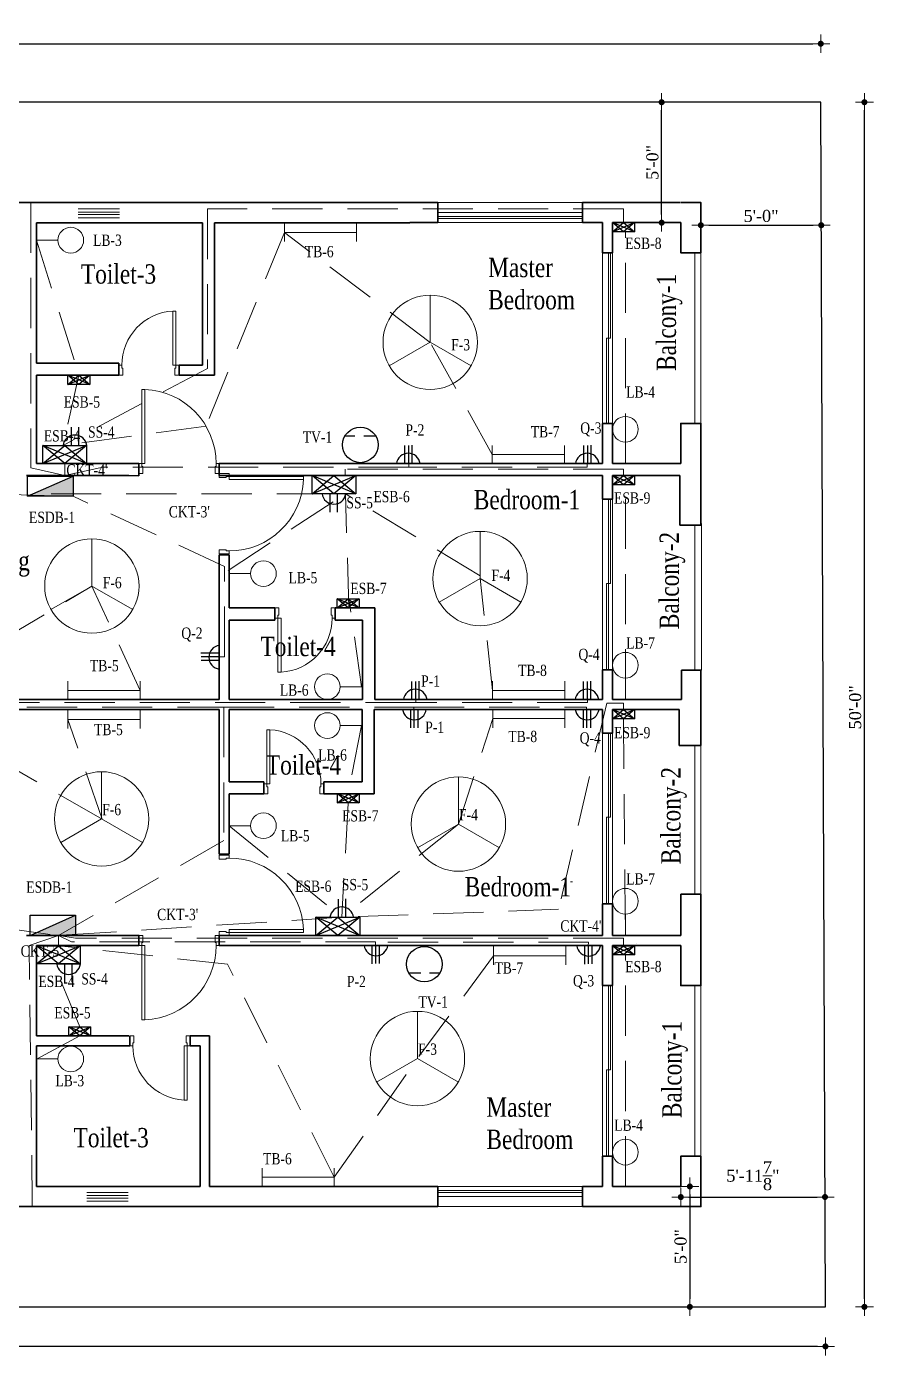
# Model space of a CAD drawing. Header units: inches. Extents: x -13742749 to 88736, y -40897 to 32194776.
# Drawn here: x 2583 to 3005, y -28515 to -27854 of the extents above; entities that cross this region are included whole.
import ezdxf

# ---------------------------------------------------------------- set-up
doc = ezdxf.new("R2010")
doc.units = ezdxf.units.IN
doc.header["$LTSCALE"] = 10
doc.header["$MEASUREMENT"] = 0
doc.linetypes.add('ACAD_ISO04W100', pattern=[30, 24, -3, 0, -3])
doc.linetypes.add('HIDDEN', pattern=[0.375, 0.25, -0.125])
doc.layers.get('0').update_dxf_attribs({"color": 123})
for name, color, linetype, lineweight in [('Column', 7, 'Continuous', 35), ('Conduit (Mine)', 230, 'HIDDEN', 13), ('Conduit Generator (mine)', 134, 'HIDDEN', 13), ('DIM', 4, 'Continuous', 0), ('DOOR', 41, 'Continuous', 9), ('Fan (mine)', 210, 'Continuous', 13), ('Light (mine)', 80, 'Continuous', 13), ('Text_My', 7, 'Continuous', 13), ('Text_SUBD', 7, 'Continuous', 13), ('VERANDAH', 32, 'Continuous', 13), ('Wall', 7, 'Continuous', 35), ('WIN', 4, 'Continuous', 13), ('WIN-1', 8, 'Continuous', 13)]:
    doc.layers.add(name, color=color, linetype=linetype, lineweight=lineweight)
doc.layers.add('Site', color=7, linetype='ACAD_ISO04W100', lineweight=30, true_color=0x004961)
doc.layers.add('Switchboard & Socket (Mine)', color=4, linetype='Continuous')
doc.layers.add('Switchboard and Socket (mine)', color=41, linetype='Continuous')
doc.layers.get('0').off()
doc.styles.get("Standard").update_dxf_attribs({"font": 'times.ttf', "width": 0.8})
doc.styles.add('STYLE3', font='times.ttf')
doc.dimstyles.new('1_8', dxfattribs={"dimtxt": 6, "dimasz": 4, "dimexe": 0.18, "dimexo": 0.0625, "dimgap": 0.125, "dimtad": 0, "dimdec": 4, "dimrnd": 0.125, "dimzin": 3, "dimdsep": 46, "dimlunit": 4, "dimtxsty": 'STYLE3', "dimblk": 'D', "dimcen": 4, "dimse1": 1, "dimse2": 1, "dimclrt": 7, "dimadec": 0, "dimazin": 0, "dimtfac": 1, "dimtdec": 4, "dimtix": 1, "dimtmove": 0, "dimatfit": 3, "dimldrblk": 'OPEN90', "dimfxl": 1, "dimtvp": 0.75, "dimtolj": 1, "dimtzin": 0, "dimarcsym": 0})

# ---------------------------------------------------------------- blocks, each defined once
blk = doc.blocks.new('D')
at = {"layer": 'DIM'}
for q in [(-1.125, 0), (0, 1.125), (1.125, 0), (0, -1.125)]:
    blk.add_line((0, 0), q, dxfattribs=at)
at = {"layer": 'DIM', "color": 6, "const_width": 0.375}
blk.add_lwpolyline([(-0.1875, 0, 1), (0.1875, 0, 1)], format="xyb", close=True, dxfattribs=at)
blk = doc.blocks.new('*D262')
at = {"layer": 'DIM', "color": 0, "linetype": 'ByBlock', "lineweight": -2}
blk.add_line((2118.43, -27862.13), (2974.43, -27862.13), dxfattribs=at)
at = {"layer": 'DIM', "color": 0, "linetype": 'ByBlock', "lineweight": -2, "xscale": 4, "yscale": 4, "zscale": 4, "rotation": 180}
blk.add_blockref('D', (2114.43, -27862.13), dxfattribs=at)
at = {"layer": 'DIM', "color": 0, "linetype": 'ByBlock', "lineweight": -2, "xscale": 4, "yscale": 4, "zscale": 4}
blk.add_blockref('D', (2978.43, -27862.13), dxfattribs=at)
at = {"layer": 'DIM', "color": 7, "linetype": 'ByBlock', "insert": (2546.43, -27857.54), "char_height": 6, "attachment_point": 5, "style": 'STYLE3'}
blk.add_mtext('\\A1;72\'-0"', dxfattribs=at)
blk = doc.blocks.new('_Open90')
at = {"layer": 'DIM', "color": 0, "lineweight": -2}
for p, q in [((0, 0), (-1, 0)), ((-0.5, 0.5), (0, 0)), ((0, 0), (-0.5, -0.5))]:
    blk.add_line(p, q, dxfattribs=at)
blk = doc.blocks.new('*D263')
at = {"layer": 'DIM', "color": 0, "linetype": 'ByBlock', "lineweight": -2}
blk.add_line((3000.17, -28487.28), (3000.17, -27895.28), dxfattribs=at)
at = {"layer": 'DIM', "color": 0, "linetype": 'ByBlock', "lineweight": -2, "xscale": 4, "yscale": 4, "zscale": 4}
for p, rotation in [((3000.17, -27891.28), 90), ((3000.17, -28491.28), 270)]:
    blk.add_blockref('D', p, dxfattribs=dict(at, rotation=rotation))
at = {"layer": 'DIM', "color": 7, "linetype": 'ByBlock', "insert": (2995.59, -28192.65), "char_height": 6, "attachment_point": 5, "rotation": 90, "style": 'STYLE3'}
blk.add_mtext('\\A1;50\'-0"', dxfattribs=at)
blk = doc.blocks.new('*D265')
at = {"layer": 'DIM', "color": 0, "linetype": 'ByBlock', "lineweight": -2}
blk.add_line((2976.75, -28510.95), (2120.75, -28510.95), dxfattribs=at)
at = {"layer": 'DIM', "color": 0, "linetype": 'ByBlock', "lineweight": -2, "xscale": 4, "yscale": 4, "zscale": 4, "rotation": 180}
blk.add_blockref('D', (2116.75, -28510.95), dxfattribs=at)
at = {"layer": 'DIM', "color": 0, "linetype": 'ByBlock', "lineweight": -2, "xscale": 4, "yscale": 4, "zscale": 4}
blk.add_blockref('D', (2980.75, -28510.95), dxfattribs=at)
at = {"layer": 'DIM', "color": 7, "linetype": 'ByBlock', "insert": (2548.75, -28506.36), "char_height": 6, "attachment_point": 5, "style": 'STYLE3'}
blk.add_mtext('\\A1;72\'-0"', dxfattribs=at)
blk = doc.blocks.new('D-30')
for points in [[(5, 30), (0, 30), (0, 28), (3.5, 28), (3.5, 28.5), (5, 28.5)], [(5, 0), (0, 0), (0, 2), (3.5, 2), (3.5, 1.5), (5, 1.5)], [(31.97, 1.5), (31.97, 3), (5, 3), (5, 1.5)]]:
    blk.add_lwpolyline(points, close=True)
blk.add_arc((4.99, 1.48), 27.02, 3.22606, 89.98261)
blk = doc.blocks.new('D-40')
for points in [[(-5, 0), (0, 0), (0, -2), (-3.5, -2), (-3.5, -1.5), (-5, -1.5)], [(-41.97, -1.5), (-41.97, -3), (-5, -3), (-5, -1.5)], [(-5, -40), (0, -40), (0, -38), (-3.5, -38), (-3.5, -38.5), (-5, -38.5)]]:
    blk.add_lwpolyline(points, close=True)
blk.add_arc((-5, -1.5), 37, 182.32344, 270)
blk = doc.blocks.new('*D288')
at = {"layer": 'DIM', "color": 0, "linetype": 'ByBlock', "lineweight": -2}
blk.add_line((2913.2, -28435.28), (2913.2, -28487.28), dxfattribs=at)
at = {"layer": 'DIM', "color": 0, "linetype": 'ByBlock', "lineweight": -2, "xscale": 4, "yscale": 4, "zscale": 4}
for p, rotation in [((2913.2, -28431.28), 90), ((2913.2, -28491.28), 270)]:
    blk.add_blockref('D', p, dxfattribs=dict(at, rotation=rotation))
at = {"layer": 'DIM', "color": 7, "linetype": 'ByBlock', "insert": (2908.62, -28461.28), "char_height": 6, "attachment_point": 5, "rotation": 90, "style": 'STYLE3'}
blk.add_mtext('\\A1;5\'-0"', dxfattribs=at)
blk = doc.blocks.new('*D289')
at = {"layer": 'DIM', "color": 0, "linetype": 'ByBlock', "lineweight": -2}
blk.add_line((2912.69, -28436.56), (2976.55, -28436.56), dxfattribs=at)
at = {"layer": 'DIM', "color": 0, "linetype": 'ByBlock', "lineweight": -2, "xscale": 4, "yscale": 4, "zscale": 4, "rotation": 180}
blk.add_blockref('D', (2908.69, -28436.56), dxfattribs=at)
at = {"layer": 'DIM', "color": 0, "linetype": 'ByBlock', "lineweight": -2, "xscale": 4, "yscale": 4, "zscale": 4}
blk.add_blockref('D', (2980.55, -28436.56), dxfattribs=at)
at = {"layer": 'DIM', "color": 7, "linetype": 'ByBlock', "insert": (2944.62, -28425.92), "char_height": 6, "attachment_point": 5, "style": 'STYLE3'}
blk.add_mtext('\\A1;5\'-11{\\H1.000000x;\\S7/8;}"', dxfattribs=at)
blk = doc.blocks.new('*D290')
at = {"layer": 'DIM', "color": 0, "linetype": 'ByBlock', "lineweight": -2}
blk.add_line((2899.15, -27947.25), (2899.15, -27895.28), dxfattribs=at)
at = {"layer": 'DIM', "color": 0, "linetype": 'ByBlock', "lineweight": -2, "xscale": 4, "yscale": 4, "zscale": 4}
for p, rotation in [((2899.15, -27891.28), 90), ((2899.15, -27951.25), 270)]:
    blk.add_blockref('D', p, dxfattribs=dict(at, rotation=rotation))
at = {"layer": 'DIM', "color": 7, "linetype": 'ByBlock', "insert": (2894.57, -27921.27), "char_height": 6, "attachment_point": 5, "rotation": 90, "style": 'STYLE3'}
blk.add_mtext('\\A1;5\'-0"', dxfattribs=at)
blk = doc.blocks.new('*D266')
at = {"layer": 'DIM', "color": 0, "linetype": 'ByBlock', "lineweight": -2}
blk.add_line((2922.69, -27952.54), (2974.69, -27952.54), dxfattribs=at)
at = {"layer": 'DIM', "color": 0, "linetype": 'ByBlock', "lineweight": -2, "xscale": 4, "yscale": 4, "zscale": 4, "rotation": 180}
blk.add_blockref('D', (2918.69, -27952.54), dxfattribs=at)
at = {"layer": 'DIM', "color": 0, "linetype": 'ByBlock', "lineweight": -2, "xscale": 4, "yscale": 4, "zscale": 4}
blk.add_blockref('D', (2978.69, -27952.54), dxfattribs=at)
at = {"layer": 'DIM', "color": 7, "linetype": 'ByBlock', "insert": (2948.69, -27947.96), "char_height": 6, "attachment_point": 5, "style": 'STYLE3'}
blk.add_mtext('\\A1;5\'-0"', dxfattribs=at)
blk = doc.blocks.new('Ceiling Fan Small')
at = {"layer": 'Fan (mine)', "linetype": 'ByBlock', "ltscale": 10}
for p in [(7040.4, -35394.14), (7020.04, -35429.39), (7060.75, -35429.39)]:
    blk.add_line(p, (7040.4, -35417.64), dxfattribs=at)
blk.add_circle((7040.4, -35417.64), 23.5, dxfattribs=at)
blk.add_circle((7040.4, -35417.64), 23.5, dxfattribs=at)
blk.add_circle((7040.4, -35417.64), 23.5, dxfattribs=at)
blk = doc.blocks.new('Tube Light')
at = {"layer": 'Light (mine)', "linetype": 'Continuous'}
for p, q in [((-36, 4.54), (-36, -4.54)), ((0, 0), (-36, 0)), ((0, 4.54), (0, -4.54))]:
    blk.add_line(p, q, dxfattribs=at)
blk = doc.blocks.new('Bulb')
at = {"layer": 'Light (mine)', "linetype": 'Continuous'}
blk.add_line((-9.96, -5.31), (-20.64, -5.31), dxfattribs=at)
blk.add_circle((-3.57, -5.31), 6.4, dxfattribs=at)
blk = doc.blocks.new('Tv Socket')
at = {"layer": 'Switchboard and Socket (mine)', "linetype": 'Continuous', "ltscale": 10}
for p, q in [((-4.36, 7.63), (-4.36, 2.66)), ((-4.35, -1.67), (-4.35, -7.62))]:
    blk.add_line(p, q, dxfattribs=at)
at = {"layer": 'Switchboard and Socket (mine)', "linetype": 'ByBlock'}
blk.add_circle((-8.85, 0), 8.85, dxfattribs=at)
blk = doc.blocks.new('2 Pin')
at = {"layer": 'Switchboard and Socket (mine)', "linetype": 'Continuous', "ltscale": 10}
for p, q in [((-7.3, 0), (-7.3, 18.1)), ((0, 0), (0, 18.2)), ((-15.8, 0), (7.8, 0))]:
    blk.add_line(p, q, dxfattribs=at)
blk.add_arc((-4, -1.6), 11.9, 7.5318, 172.4682, dxfattribs=at)
blk = doc.blocks.new('3- Pic')
at = {"layer": 'Switchboard and Socket (mine)', "linetype": 'ByBlock'}
blk.add_blockref('2 Pin', (7.3, 0), dxfattribs=at)
blk = doc.blocks.new('3- Pin')
at = {"layer": 'Switchboard and Socket (mine)', "linetype": 'Continuous', "ltscale": 10}
blk.add_line((-10.3, -3.5), (-10.3, 14.6), dxfattribs=at)
at = {"layer": 'Switchboard and Socket (mine)', "linetype": 'Continuous'}
blk.add_blockref('3- Pic', (-14.1, -3.5), dxfattribs=at)
blk = doc.blocks.new('Emergency')
at = {"layer": 'Switchboard and Socket (mine)', "linetype": 'Continuous', "ltscale": 10}
for p, q in [((-10.9, 0), (0, 9.07)), ((0, 0), (-10.9, 9.07)), ((-10.9, 0), (10.9, 9.07)), ((10.9, 0), (-10.9, 9.07)), ((0, 9.07), (10.9, 0)), ((10.9, 9.07), (0, 0))]:
    blk.add_line(p, q, dxfattribs=at)
blk.add_lwpolyline([(-10.9, 9.07), (10.9, 9.07), (10.9, 0), (-10.9, 0)], close=True, dxfattribs=at)
blk = doc.blocks.new('Emergency Sub Distribution Board')
at = {"layer": 'Switchboard & Socket (Mine)', "ltscale": 10}
blk.add_hatch(color=256, dxfattribs=at).paths.add_polyline_path([(22.73, -10.09), (22.73, 0), (0, -10.09)])
blk.add_line((0, -10.09), (22.73, 0), dxfattribs=at)
at = {"layer": 'Switchboard & Socket (Mine)', "linetype": 'Continuous'}
blk.add_lwpolyline([(0, 0), (22.73, 0), (22.73, -10.09), (0, -10.09)], close=True, dxfattribs=at)

msp = doc.modelspace()

# ---------------------------------------------------------------- linework, layer by layer
at = {"layer": 'Column', "linetype": 'ByBlock'}
for points in [[(2908.68837, -27951.25466), (2908.68837, -27966.25466), (2918.68837, -27966.25466), (2918.68837, -27941.25466), (2908.68837, -27941.25466)], [(2908.68837, -28071.25466), (2908.68837, -28051.25466), (2918.68837, -28051.25466), (2918.68837, -28076.25466)], [(2908.68837, -28311.27805), (2908.68837, -28331.27805), (2918.68837, -28331.27805), (2918.68837, -28306.27805)], [(2908.68837, -28431.27805), (2908.68837, -28416.27805), (2918.68837, -28416.27805), (2918.68837, -28441.27805), (2908.68837, -28441.27805)]]:
    msp.add_lwpolyline(points, dxfattribs=at)
at = {"layer": 'Conduit (Mine)', "linetype": 'HIDDEN', "ltscale": 10}
for p, q in [((2537.83136, -28178.6744), (2615.26226, -28132.24605)), ((2639.37399, -28184.22485), (2615.26226, -28132.24605)), ((2776.63261, -28190.33617), (2492.43744, -28190.33617)), ((2776.63261, -28190.33617), (2776.64568, -28188.76637)), ((2862.20264, -28190.33617), (2776.63261, -28190.33617)), ((2862.20264, -28188.76639), (2862.20264, -28190.33617)), ((2620.40586, -28248.41271), (2603.32442, -28198.68053)), ((2620.40586, -28248.41271), (2544.05579, -28204.63695))]:
    msp.add_line(p, q, dxfattribs=at)
at = {"layer": 'Conduit Generator (mine)', "linetype": 'HIDDEN', "ltscale": 10}
for p, q in [((2477.24931, -27942.75228), (2584.88449, -27941.25479)), ((2584.88449, -27941.25479), (2584.88449, -28073.29861)), ((2880.13832, -27944.37988), (2672.88421, -27944.37988)), ((2672.88421, -27944.37988), (2672.88421, -28023.82584)), ((2880.13832, -27951.25466), (2880.13832, -27944.37988)), ((2711.1728, -27956.12958), (2672.13609, -28052.59071)), ((2783.81743, -28010.87143), (2711.1728, -27956.12958)), ((2881.08658, -28071.25479), (2881.08658, -27955.79162)), ((2587.68837, -27959.9921), (2608.7662, -28027.25466)), ((2814.76472, -28066.71328), (2783.81743, -28010.87143)), ((2672.88421, -28023.82584), (2600.92724, -28062.18066)), ((2608.7662, -28027.25466), (2600.92724, -28062.18066)), ((2672.13609, -28052.59071), (2600.92724, -28062.18066)), ((2584.88449, -28073.29861), (2601.74462, -28077.25466)), ((2601.74462, -28071.25466), (2601.74462, -28077.25466)), ((2620.78016, -28073.10338), (2601.74462, -28077.25466)), ((2773.16213, -28073.10338), (2620.78016, -28073.10338)), ((2880.13832, -28074.1176), (2741.43272, -28074.1176)), ((2741.43272, -28074.1176), (2741.43272, -28077.25466)), ((2773.16213, -28073.10338), (2773.19202, -28071.25467)), ((2862.1111, -28073.10338), (2773.16213, -28073.10338)), ((2862.1111, -28071.25457), (2862.1111, -28073.10338)), ((2880.13832, -28077.25466), (2880.13832, -28074.1176)), ((2881.08658, -28188.76636), (2881.08658, -28081.79162)), ((2529.06893, -28085.43996), (2605.98592, -28087.56495)), ((2594.92249, -28086.32859), (2741.56069, -28086.32859)), ((2681.35136, -28122.48134), (2605.98592, -28087.56495)), ((2683.1545, -28124.4557), (2741.56069, -28086.32859)), ((2808.70318, -28127.22403), (2741.56069, -28086.32859)), ((2743.34665, -28143.18047), (2741.56069, -28086.32859)), ((2681.39166, -28167.48132), (2681.35136, -28122.48134)), ((2814.90848, -28184.22485), (2808.70318, -28128.51653)), ((2749.65898, -28182.36832), (2743.34675, -28138.6435)), ((2678.68837, -28167.48132), (2681.39166, -28167.48132)), ((2470.39332, -28192.51701), (2681.05639, -28192.51701)), ((2681.05639, -28192.51701), (2681.05639, -28258.967)), ((2681.05639, -28192.51701), (2775.73016, -28192.51701)), ((2775.72469, -28193.76636), (2775.72469, -28192.51701)), ((2775.73016, -28192.51701), (2861.75444, -28192.51701)), ((2871.77036, -28190.64542), (2847.80257, -28293.24121)), ((2861.75444, -28192.51701), (2861.77518, -28193.76322)), ((2880.13851, -28190.64542), (2871.77036, -28190.64542)), ((2880.13851, -28193.81826), (2880.13851, -28190.64542)), ((2797.92861, -28250.81334), (2814.98213, -28198.27088)), ((2880.13851, -28198.35523), (2881.08658, -28306.27805)), ((2749.65898, -28201.74622), (2742.95745, -28235.7722)), ((2742.95745, -28240.30917), (2739.78638, -28297.20413)), ((2683.68837, -28251.61237), (2739.78638, -28297.20413)), ((2797.92861, -28250.81334), (2739.78638, -28297.20413)), ((2681.05639, -28258.967), (2598.58836, -28306.27805)), ((2847.80257, -28293.24121), (2739.78638, -28297.20413)), ((2532.5758, -28297.20413), (2598.0706, -28306.27805)), ((2739.78638, -28297.20413), (2598.58836, -28306.27805)), ((2583.97046, -28311.23113), (2598.58836, -28306.27805)), ((2598.58836, -28311.40336), (2598.58836, -28306.27805)), ((2607.19412, -28307.71118), (2598.58836, -28306.27805)), ((2605.07976, -28309.53792), (2598.58836, -28306.27805)), ((2585.59274, -28440.74993), (2583.97046, -28311.23113)), ((2682.84743, -28320.53567), (2598.58836, -28311.40336)), ((2756.64505, -28309.53792), (2605.07976, -28309.53792)), ((2880.13842, -28307.71118), (2607.19412, -28307.71118)), ((2862.75733, -28309.61557), (2756.64505, -28309.53792)), ((2756.64505, -28309.53792), (2756.64505, -28311.27805)), ((2862.49816, -28311.42477), (2862.75733, -28309.61557)), ((2880.13842, -28311.42996), (2880.13842, -28307.71118)), ((2815.37371, -28316.3524), (2777.50324, -28367.57779)), ((2881.08634, -28431.27805), (2881.08634, -28315.96692)), ((2609.21621, -28351.74109), (2596.37568, -28320.47729)), ((2736.06966, -28426.73654), (2682.84743, -28320.53567)), ((2587.68837, -28367.81156), (2609.21621, -28356.27805)), ((2736.06966, -28426.73654), (2777.50324, -28367.57779)), ((2328.35566, -28440.74993), (2585.59274, -28440.74993))]:
    msp.add_line(p, q, dxfattribs=at)
at = {"layer": 'Site', "linetype": 'ByBlock', "ltscale": 3}
for p, q in [((2978.43323, -27891.28251), (2114.43323, -27891.27954)), ((2980.74573, -28491.27805), (2978.43323, -27891.28251)), ((2116.74573, -28491.27805), (2980.74573, -28491.27805))]:
    msp.add_line(p, q, dxfattribs=at)
at = {"layer": 'VERANDAH', "linetype": 'ByBlock'}
for p, q in [((2915.68837, -28051.25466), (2915.68837, -27966.25466)), ((2918.68837, -28051.25466), (2918.68837, -27966.25466)), ((2919.00035, -28153.64031), (2919.00035, -28101.12861)), ((2915.68837, -28154.51496), (2915.68837, -28102.00326)), ((2915.68861, -28154.51511), (2915.68861, -28102.00341)), ((2915.72451, -28174.18798), (2915.72451, -28153.64016)), ((2919.00035, -28174.18798), (2919.00035, -28153.64016)), ((2918.68837, -28199.25466), (2918.68837, -28252.76636)), ((2915.68861, -28211.62506), (2915.68861, -28252.7664)), ((2915.68837, -28252.76636), (2915.68837, -28285.65265)), ((2918.68837, -28252.76636), (2918.68837, -28306.27805)), ((2915.68837, -28331.27805), (2915.68837, -28416.27805)), ((2918.68837, -28331.27805), (2918.68837, -28416.27805))]:
    msp.add_line(p, q, dxfattribs=at)
at = {"layer": 'Wall', "linetype": 'ByBlock', "ltscale": 10}
for p, q in [((2462.68837, -27941.25521), (2623.68837, -27941.25466)), ((2623.68837, -27941.25466), (2773.68837, -27941.25466)), ((2874.68837, -27941.25466), (2908.31308, -27941.25466)), ((2587.68837, -27951.42557), (2623.68837, -27951.42557)), ((2587.68837, -28021.25466), (2587.68837, -27951.42557)), ((2623.68837, -27951.42557), (2670.35314, -27951.42557)), ((2670.35314, -28022.25466), (2670.35314, -27951.42557)), ((2676.35314, -27951.42557), (2773.68837, -27951.42557)), ((2676.35314, -28022.25466), (2676.35314, -27951.42557)), ((2874.68837, -27951.25466), (2908.68837, -27951.25466)), ((2628.68837, -28021.25466), (2587.68837, -28021.25466)), ((2628.68837, -28021.25466), (2628.68837, -28027.25466)), ((2658.68837, -28022.25466), (2670.35314, -28022.25466)), ((2658.68837, -28022.25466), (2658.68837, -28027.25466)), ((2676.39931, -28027.25466), (2676.35314, -28018.50619)), ((2587.68837, -28043.25466), (2587.68837, -28027.25466)), ((2628.68837, -28027.25466), (2587.68837, -28027.25466)), ((2658.68837, -28027.25466), (2676.39931, -28027.25466)), ((2633.68837, -28071.25466), (2587.68837, -28071.25466)), ((2633.68837, -28071.25466), (2638.68837, -28071.25466)), ((2638.68837, -28071.25466), (2638.68837, -28077.29161)), ((2582.68837, -28077.21942), (2589.39721, -28077.25466)), ((2633.68837, -28077.25466), (2587.68837, -28077.25466)), ((2638.68837, -28077.29161), (2633.68837, -28077.25466)), ((2678.68837, -28076.25466), (2678.68837, -28077.25466)), ((2869.68837, -28077.25466), (2869.67905, -28088.98042)), ((2874.68837, -28077.25466), (2874.68837, -28088.98042)), ((2874.68837, -28077.25466), (2908.27549, -28077.25466)), ((2908.27549, -28077.25466), (2908.27549, -28102.00326)), ((2918.68837, -28077.25466), (2918.68837, -28076.25466)), ((2918.68837, -28102.00326), (2918.68837, -28077.25466)), ((2869.67905, -28088.98042), (2874.74495, -28088.98042)), ((2908.27549, -28102.00326), (2918.68837, -28102.00326)), ((2706.50493, -28143.18047), (2683.68837, -28143.18047)), ((2706.50493, -28143.18047), (2706.50493, -28149.18047)), ((2750.18837, -28143.18047), (2736.50493, -28143.18047)), ((2736.50493, -28143.18047), (2736.50493, -28149.18047)), ((2750.18837, -28143.18047), (2756.18837, -28143.18047)), ((2756.18837, -28143.18047), (2756.18837, -28149.18047)), ((2706.50493, -28149.18047), (2683.68837, -28149.18047)), ((2750.18837, -28149.18047), (2736.50493, -28149.18047)), ((2750.18837, -28188.76636), (2750.18837, -28149.18047)), ((2756.18837, -28188.76636), (2756.18837, -28149.18047)), ((2869.62222, -28173.93401), (2874.68837, -28173.93401)), ((2869.62222, -28188.76636), (2869.62222, -28173.98042)), ((2874.68837, -28188.76636), (2874.74495, -28173.98042)), ((2908.98038, -28174.18798), (2918.68839, -28174.18798)), ((2908.98038, -28188.76636), (2908.98038, -28174.18798)), ((2918.68839, -28174.18798), (2918.68839, -28193.76636)), ((2749.86789, -28229.7722), (2749.86789, -28193.76636)), ((2755.86789, -28229.7722), (2755.86789, -28193.76636)), ((2821.68837, -28188.76636), (2816.68837, -28188.76636)), ((2816.68837, -28193.76636), (2821.68837, -28193.76636)), ((2821.68837, -28188.76636), (2869.62222, -28188.76636)), ((2869.62222, -28193.76636), (2869.62271, -28205.47997)), ((2869.62222, -28197.64596), (2869.62222, -28193.76636)), ((2874.68837, -28188.76636), (2908.98038, -28188.76636)), ((2874.68861, -28205.47997), (2874.68837, -28193.76636)), ((2874.68837, -28197.64596), (2874.68837, -28193.76636)), ((2907.93868, -28193.76636), (2907.93868, -28193.76636)), ((2907.93868, -28193.76636), (2907.93868, -28211.62506)), ((2918.68839, -28198.76636), (2918.68839, -28188.76636)), ((2918.68837, -28199.25466), (2918.68839, -28198.76636)), ((2918.68837, -28211.62506), (2918.68837, -28199.25466)), ((2869.62271, -28205.47997), (2874.68861, -28205.47997)), ((2907.93868, -28211.62506), (2918.68837, -28211.62506)), ((2683.68837, -28229.7722), (2700.91304, -28229.7722)), ((2700.91304, -28229.7722), (2700.91304, -28235.7722)), ((2730.91304, -28229.7722), (2749.86789, -28229.7722)), ((2730.91304, -28235.7722), (2730.91304, -28229.7722)), ((2755.86789, -28229.7722), (2755.86789, -28235.7722)), ((2683.68837, -28235.7722), (2700.91304, -28235.7722)), ((2730.91304, -28235.7722), (2749.86789, -28235.7722)), ((2749.86789, -28235.7722), (2755.86789, -28235.7722)), ((2907.93868, -28247.76636), (2907.93868, -28247.76636)), ((2908.68837, -28306.27805), (2908.68837, -28285.65265)), ((2908.68837, -28285.65265), (2918.68837, -28285.65265)), ((2918.68837, -28285.65265), (2918.68837, -28306.27805)), ((2918.68837, -28285.65265), (2918.68837, -28300.34036)), ((2869.62222, -28306.27805), (2869.62222, -28290.48001)), ((2869.62222, -28290.48001), (2874.68861, -28290.48001)), ((2874.68861, -28290.48001), (2874.68861, -28306.27805)), ((2633.68837, -28306.27805), (2587.68837, -28306.27805)), ((2633.68837, -28311.27805), (2587.68837, -28311.27805)), ((2587.68837, -28339.27805), (2587.68837, -28356.27805)), ((2633.68837, -28356.27805), (2587.68837, -28356.27805)), ((2634.18317, -28361.27805), (2634.18317, -28356.27805)), ((2664.18317, -28356.27805), (2673.82758, -28356.27805)), ((2664.18317, -28356.27805), (2664.18317, -28361.27805)), ((2673.82758, -28356.27805), (2673.82758, -28431.27805)), ((2587.68837, -28361.27805), (2587.68837, -28369.27805)), ((2628.68837, -28361.27805), (2587.68837, -28361.27805)), ((2628.68837, -28361.27805), (2634.18317, -28361.27805)), ((2664.18317, -28361.27805), (2669.14741, -28361.27805)), ((2669.14741, -28361.27805), (2669.14741, -28431.27805)), ((2587.68837, -28396.27805), (2587.68837, -28431.27806)), ((2874.68837, -28416.27805), (2874.68837, -28431.27805)), ((2587.68837, -28431.27806), (2669.14741, -28431.27805)), ((2673.82758, -28431.27805), (2743.68837, -28431.27805)), ((2744.44271, -28431.27805), (2743.68837, -28431.27805)), ((2772.68837, -28431.27805), (2744.44271, -28431.27805)), ((2874.68837, -28431.27805), (2908.68837, -28431.27805)), ((2499.68837, -28441.27806), (2743.68837, -28441.27805)), ((2772.68837, -28441.27805), (2743.68837, -28441.27805)), ((2874.68837, -28441.27805), (2908.69659, -28441.27805))]:
    msp.add_line(p, q, dxfattribs=at)
at = {"layer": 'Wall', "linetype": 'ByBlock'}
for p, q in [((2773.68837, -27941.25466), (2787.68837, -27941.25466)), ((2787.68837, -27951.25466), (2787.68837, -27941.25466)), ((2874.68837, -27941.25466), (2859.68837, -27941.25466)), ((2859.68837, -27951.25466), (2859.68837, -27941.25466)), ((2773.68837, -27951.25466), (2787.68837, -27951.25466)), ((2869.68837, -27951.25466), (2859.68837, -27951.25466)), ((2869.68837, -27951.25466), (2869.68837, -27966.25466)), ((2874.68837, -27951.25466), (2874.68837, -27966.25466)), ((2874.68837, -27966.25466), (2869.68837, -27966.25466)), ((2587.68837, -28071.25466), (2587.68837, -28043.25466)), ((2869.68837, -28051.25466), (2869.68837, -28071.25466)), ((2869.68837, -28051.25466), (2874.68837, -28051.25466)), ((2869.68837, -28051.25466), (2869.68837, -28056.25466)), ((2869.68837, -28051.25466), (2869.68837, -28071.25466)), ((2874.68837, -28051.25466), (2874.68837, -28071.25466)), ((2678.68837, -28071.25466), (2678.68837, -28076.25466)), ((2869.68837, -28071.25466), (2678.68837, -28071.25466)), ((2874.68837, -28071.25466), (2908.68837, -28071.25466)), ((2886.68837, -28071.25466), (2886.68837, -28071.25466)), ((2869.68837, -28077.25466), (2678.68837, -28077.25466)), ((2678.68837, -28116.75466), (2683.68837, -28116.75466)), ((2678.68837, -28116.75466), (2678.68837, -28188.76636)), ((2683.68837, -28116.75466), (2683.68837, -28143.18047)), ((2683.68837, -28149.18047), (2683.68837, -28188.76636)), ((2452.68837, -28188.76636), (2678.68837, -28188.76636)), ((2452.68837, -28193.76636), (2678.68837, -28193.76636)), ((2678.68837, -28265.77805), (2678.68837, -28193.76636)), ((2683.68837, -28188.76636), (2750.18837, -28188.76636)), ((2749.86789, -28193.76636), (2683.68837, -28193.76636)), ((2683.68837, -28229.7722), (2683.68837, -28193.76636)), ((2816.68837, -28193.76636), (2755.86789, -28193.76636)), ((2756.18837, -28188.76636), (2816.68837, -28188.76636)), ((2821.68837, -28193.76636), (2869.62222, -28193.76636)), ((2821.68837, -28193.76636), (2869.62222, -28193.76636)), ((2874.68837, -28193.76636), (2907.93868, -28193.76636)), ((2874.68837, -28193.76636), (2907.93868, -28193.76636)), ((2683.68837, -28265.77805), (2683.68837, -28235.7722)), ((2678.68837, -28265.77805), (2683.68837, -28265.77805)), ((2587.68837, -28306.27805), (2582.68837, -28306.27805)), ((2678.68837, -28311.27805), (2678.68837, -28306.27805)), ((2869.62222, -28306.27805), (2678.68837, -28306.27805)), ((2908.68837, -28306.27805), (2874.68837, -28306.27805)), ((2587.68837, -28311.27805), (2587.68837, -28339.27805)), ((2869.68837, -28311.27805), (2678.68837, -28311.27805)), ((2869.68837, -28331.27805), (2869.68837, -28311.27805)), ((2869.68837, -28331.27805), (2869.68837, -28311.27805)), ((2874.68837, -28331.27805), (2874.68837, -28311.27805)), ((2908.68837, -28311.27805), (2874.68837, -28311.27805)), ((2886.68837, -28310.27805), (2886.68837, -28310.27805)), ((2886.68837, -28311.27805), (2886.68837, -28311.27805)), ((2869.68837, -28326.30113), (2869.68837, -28331.27805)), ((2874.68837, -28331.27805), (2869.68837, -28331.27805)), ((2869.68837, -28331.27805), (2874.68837, -28331.27805)), ((2587.68837, -28369.27805), (2587.68837, -28396.27805)), ((2869.68837, -28431.27805), (2869.68837, -28416.27805)), ((2874.68837, -28416.27805), (2869.68837, -28416.27805)), ((2772.68837, -28431.27805), (2787.68837, -28431.27805)), ((2787.68837, -28431.27805), (2787.68837, -28441.27805)), ((2869.68837, -28431.27805), (2859.68837, -28431.27805)), ((2859.68837, -28431.27805), (2859.68837, -28441.27805)), ((2772.68837, -28441.27805), (2787.68837, -28441.27805)), ((2874.68837, -28441.27805), (2859.68837, -28441.27805))]:
    msp.add_line(p, q, dxfattribs=at)
msp.add_lwpolyline([(2633.68837, -28306.27805), (2638.68837, -28306.27805), (2638.68837, -28311.27805), (2633.68837, -28311.27805)], dxfattribs=at)
at = {"layer": 'WIN', "linetype": 'ByBlock', "ltscale": 10}
for p, q in [((2608.4454, -27945.96875), (2629.11049, -27945.96875)), ((2608.4454, -27947.26137), (2629.11049, -27947.26137)), ((2612.74035, -28435.82124), (2633.40544, -28435.82124)), ((2612.74035, -28437.11386), (2633.40544, -28437.11386))]:
    msp.add_line(p, q, dxfattribs=at)
at = {"layer": 'WIN', "linetype": 'ByBlock'}
for p, q in [((2787.68837, -27948.25466), (2859.68837, -27948.25466)), ((2787.68837, -27949.25466), (2859.68837, -27949.25466)), ((2872.68837, -28002.25466), (2872.68837, -27966.25466)), ((2873.68837, -27966.25466), (2873.68837, -28008.75466)), ((2872.68837, -28002.25466), (2872.68837, -28051.25466)), ((2873.68837, -28008.75466), (2871.68837, -28008.75466)), ((2871.68837, -28051.25466), (2871.68837, -28008.75466)), ((2871.68837, -28008.75466), (2873.68837, -28008.75466)), ((2872.6788, -28130.93401), (2872.6788, -28088.93401)), ((2873.6788, -28088.93401), (2873.6788, -28130.93401)), ((2871.6788, -28173.93401), (2871.6788, -28130.93401)), ((2871.6788, -28130.93401), (2872.6788, -28130.93401)), ((2873.6788, -28130.93401), (2872.6788, -28130.93401)), ((2872.6788, -28130.93401), (2872.6788, -28173.93401)), ((2872.62247, -28247.43356), (2872.62247, -28205.43356)), ((2873.62247, -28205.43356), (2873.62247, -28247.43356)), ((2871.62247, -28290.43356), (2871.62247, -28247.43356)), ((2871.62247, -28247.43356), (2872.62247, -28247.43356)), ((2873.62247, -28247.43356), (2872.62247, -28247.43356)), ((2872.62247, -28247.43356), (2872.62247, -28290.43356)), ((2854.68837, -28279.52805), (2853.77314, -28279.52805)), ((2872.68837, -28373.27805), (2872.68837, -28331.27805)), ((2873.68837, -28331.27805), (2873.68837, -28373.27805)), ((2871.68837, -28416.27805), (2871.68837, -28373.27805)), ((2871.68837, -28373.27805), (2872.68837, -28373.27805)), ((2873.68837, -28373.27805), (2872.68837, -28373.27805)), ((2872.68837, -28373.27805), (2872.68837, -28416.27805)), ((2787.68837, -28433.27805), (2859.68837, -28433.27805)), ((2787.68837, -28434.27805), (2859.68837, -28434.27805))]:
    msp.add_line(p, q, dxfattribs=at)
at = {"layer": 'WIN-1', "linetype": 'ByBlock'}
for p, q in [((2859.68837, -27941.25466), (2787.68837, -27941.25466)), ((2787.68837, -27946.25466), (2859.68837, -27946.25466)), ((2787.68837, -27951.25466), (2859.68837, -27951.25466)), ((2869.68837, -28051.25466), (2869.68837, -27966.25466)), ((2874.68837, -28051.25466), (2874.68837, -27966.25466)), ((2869.67905, -28173.98042), (2869.67905, -28088.98042)), ((2874.74495, -28173.98042), (2874.74495, -28088.98042)), ((2869.62271, -28290.47997), (2869.62271, -28205.47997)), ((2874.68861, -28290.47997), (2874.68861, -28205.47997)), ((2869.68837, -28416.27805), (2869.68837, -28331.27805)), ((2874.68837, -28416.27805), (2874.68837, -28331.27805)), ((2787.68837, -28431.27805), (2859.68837, -28431.27805)), ((2787.68837, -28436.27805), (2859.68837, -28436.27805)), ((2859.68837, -28441.27805), (2787.68837, -28441.27805))]:
    msp.add_line(p, q, dxfattribs=at)
at = {"layer": 'WIN-1', "linetype": 'ByBlock', "ltscale": 10}
for p, q in [((2608.4454, -27944.3959), (2629.11049, -27944.3959)), ((2608.4454, -27948.78216), (2629.11049, -27948.78216)), ((2612.74035, -28434.24839), (2633.40544, -28434.24839)), ((2612.74035, -28438.63465), (2633.40544, -28438.63465))]:
    msp.add_line(p, q, dxfattribs=at)

# ---------------------------------------------------------------- block references
at = {"layer": 'DOOR', "linetype": 'ByBlock'}
for name, p, rotation in [('D-30', (2658.68837, -28027.25466), 90), ('D-30', (2706.50493, -28143.18047), 270), ('D-40', (2678.68837, -28306.27805), 180), ('D-40', (2638.68837, -28306.27805), 90)]:
    msp.add_blockref(name, p, dxfattribs=dict(at, rotation=rotation))
at = {"layer": 'DOOR', "linetype": 'ByBlock', "xscale": -1}
for name, p, rotation in [('D-40', (2638.68837, -28076.25466), 90), ('D-30', (2700.91304, -28235.7722), 270), ('D-30', (2664.18317, -28356.27805), 90)]:
    msp.add_blockref(name, p, dxfattribs=dict(at, rotation=rotation))
msp.add_blockref('D-40', (2678.68837, -28076.25466), dxfattribs=at)
at = {"layer": 'Fan (mine)', "linetype": 'ByBlock'}
for name, p in [('Tube Light', (2747.1728, -27956.12958)), ('Ceiling Fan Small', (-4256.57877, 7406.77095)), ('Tube Light', (2850.76472, -28066.71328)), ('Ceiling Fan Small', (-4231.69303, 7289.12585)), ('Ceiling Fan Small', (-4425.13395, 7285.39634)), ('Tube Light', (2639.37399, -28184.22485)), ('Tube Light', (2850.90848, -28184.22485)), ('Tube Light', (2639.32442, -28198.68053)), ('Tube Light', (2850.98213, -28198.27088)), ('Ceiling Fan Small', (-4420.28128, 7169.39764)), ('Ceiling Fan Small', (-4242.4676, 7166.82904)), ('Tube Light', (2851.37371, -28316.3524)), ('Ceiling Fan Small', (-4262.89297, 7050.06459)), ('Tube Light', (2736.06966, -28426.73654))]:
    msp.add_blockref(name, p, dxfattribs=at)
at = {"layer": 'Switchboard & Socket (Mine)', "linetype": 'ByBlock'}
for p in [(2583.25776, -28077.473), (2584.46596, -28296.18609)]:
    msp.add_blockref('Emergency Sub Distribution Board', p, dxfattribs=at)
at = {"layer": 'Switchboard and Socket (mine)', "linetype": 'ByBlock'}
for name, p in [('Bulb', (2608.32666, -27954.67962)), ('Emergency', (2601.74471, -28071.25459)), ('Emergency', (2735.87024, -28086.32859)), ('Bulb', (2704.32656, -28120.76102)), ('Bulb', (2704.32647, -28246.29989)), ('Emergency', (2737.82227, -28306.27805)), ('Emergency', (2598.58836, -28320.47729)), ('Bulb', (2608.32656, -28362.49909))]:
    msp.add_blockref(name, p, dxfattribs=at)
at = {"layer": 'Switchboard and Socket (mine)', "linetype": 'ByBlock', "xscale": 0.5, "yscale": 0.5, "zscale": 0.5}
for name, p in [('Emergency', (2880.13832, -27955.79162)), ('Emergency', (2608.76313, -28031.78907)), ('2 Pin', (2608.82371, -28062.18066)), ('3- Pin', (2778.3274, -28069.5194)), ('3- Pin', (2867.50564, -28069.5193)), ('Emergency', (2880.13832, -28081.79162)), ('Emergency', (2742.99919, -28143.18082)), ('3- Pin', (2867.33801, -28187.03112)), ('Emergency', (2880.13851, -28198.35523)), ('Emergency', (2743.07312, -28240.29776)), ('2 Pin', (2741.76597, -28297.20382)), ('Emergency', (2880.13842, -28315.96692)), ('Emergency', (2609.21621, -28356.27805))]:
    msp.add_blockref(name, p, dxfattribs=at)
at = {"layer": 'Switchboard and Socket (mine)', "linetype": 'ByBlock'}
for name, p, rotation in [('Bulb', (2875.77411, -28050.61679), 90), ('Tv Socket', (2749.02452, -28053.10414), 90), ('Bulb', (2875.77411, -28168.12849), 90), ('Bulb', (2729.02098, -28187.68079), 180), ('Bulb', (2729.02098, -28207.05869), 180), ('Bulb', (2875.77411, -28285.64018), 90), ('Tv Socket', (2780.90033, -28329.42855), 270), ('Bulb', (2875.77386, -28410.64018), 90)]:
    msp.add_blockref(name, p, dxfattribs=dict(at, rotation=rotation))
at = {"layer": 'Switchboard and Socket (mine)', "linetype": 'ByBlock', "xscale": 0.5, "yscale": 0.5, "zscale": 0.5}
for name, p, rotation in [('2 Pin', (2733.87461, -28086.32859), 180), ('3- Pin', (2676.9531, -28162.34595), 89.99999999833247), ('3- Pin', (2781.78105, -28187.03111), 359.9999999991662), ('3- Pin', (2770.59479, -28195.50163), 180), ('3- Pin', (2856.63981, -28195.49849), 180), ('3- Pin', (2751.42874, -28313.01332), 180), ('3- Pin', (2857.36279, -28313.16004), 180), ('2 Pin', (2601.66997, -28320.53567), 180)]:
    msp.add_blockref(name, p, dxfattribs=dict(at, rotation=rotation))

# ---------------------------------------------------------------- texts
at = {"layer": 'Switchboard and Socket (mine)', "linetype": 'ByBlock', "ltscale": 10, "char_height": 5.614888, "attachment_point": 1}
for s, insert, width in [('LB-3', (2615.85855, -27957.20816), 10.7044674), ('TB-6', (2721.40848, -27962.87773), 11.307141), ('ESB-8', (2880.99366, -27958.73904), 11.307141), ('F-3', (2794.28632, -28009.26651), 11.307141), ('LB-4', (2881.49933, -28032.79094), 10.7044674), ('ESB-5', (2601.27105, -28037.76074), 11.307141), ('ESB-4', (2591.33481, -28054.63319), 11.307141), ('SS-4', (2613.37005, -28052.72782), 11.307141), ('TV-1', (2720.35127, -28055.23245), 11.307141), ('P-2', (2771.51583, -28051.70215), 22.4232461), ('TB-7', (2833.93603, -28052.59385), 11.307141), ('Q-3', (2858.60261, -28050.7523), 11.307141), ('SS-5', (2742.09475, -28087.94637), 21.6482845), ('ESB-6', (2755.55004, -28084.8897), 23.2851525), ('ESB-9', (2875.43213, -28085.58663), 11.307141), ('ESDB-1', (2583.92709, -28095.22767), 31.3351687), ('F-6', (2620.69986, -28127.73624), 11.307141), ('LB-5', (2713.29467, -28125.28537), 10.7044674), ('F-4', (2814.34245, -28124.12323), 11.307141), ('ESB-7', (2744.03365, -28130.61886), 11.307141), ('Q-2', (2659.84942, -28152.90668), 11.307141), ('LB-7', (2881.4991, -28157.77758), 10.7044674), ('Q-4', (2857.7026, -28163.48916), 11.307141), ('TB-5', (2614.32274, -28169.09505), 11.307141), ('TB-8', (2827.64095, -28171.45423), 11.307141), ('LB-6', (2708.92423, -28181.24792), 10.7044674), ('P-1', (2779.32682, -28176.73533), 11.307141), ('TB-5', (2616.37129, -28200.91138), 11.307141), ('P-1', (2781.35626, -28199.75074), 11.307141), ('TB-8', (2822.77059, -28204.37012), 11.307141), ('Q-4', (2858.31016, -28205.09721), 11.307141), ('ESB-9', (2875.4423, -28202.45314), 11.307141), ('LB-6', (2728.02341, -28213.55927), 10.7044674), ('F-6', (2620.40586, -28240.76389), 11.307141), ('ESB-7', (2739.96344, -28243.88135), 11.307141), ('F-4', (2798.22011, -28243.33244), 11.307141), ('LB-5', (2709.44965, -28253.81534), 10.7044674), ('ESDB-1', (2582.59221, -28279.39243), 15.9961555), ('ESB-6', (2716.52556, -28278.94905), 11.307141), ('SS-5', (2739.78638, -28278.13071), 9.4645152), ('LB-7', (2881.49958, -28275.28919), 10.7044674), ('TB-7', (2815.85451, -28319.64784), 11.307141), ('ESB-8', (2880.99367, -28318.97665), 11.307141), ('ESB-4', (2588.6101, -28326.34629), 11.307141), ('SS-4', (2610.0111, -28325.07896), 11.307141), ('P-2', (2742.34782, -28326.40901), 25.0246007), ('Q-3', (2854.98064, -28326.03231), 11.307141), ('TV-1', (2777.99112, -28336.55255), 11.307141), ('ESB-5', (2596.56839, -28341.98531), 11.307141), ('F-3', (2777.79435, -28360.09692), 11.307141), ('LB-3', (2597.11281, -28375.76524), 10.7044674), ('LB-4', (2875.53086, -28397.96421), 10.7044674), ('TB-6', (2700.55047, -28414.67673), 11.307141)]:
    msp.add_mtext(s, dxfattribs=dict(at, insert=insert, width=width))
at = {"layer": 'Text_My', "linetype": 'ByBlock', "ltscale": 10, "char_height": 9.625, "attachment_point": 1}
for s, insert, width in [('Master \\PBedroom', (2812.71589, -27968.77476), 18.409083), ('Toilet-3', (2609.83506, -27972.00284), 2.1183511), ('Bedroom-1', (2805.55456, -28084.39803), 2.1183511), ('Dinning\\PSpace', (2546.25931, -28114.80571), 2.1183511), ('Toilet-4', (2699.27629, -28157.54801), 2.1183511), ('Toilet-4', (2701.9887, -28216.54183), 2.1183511), ('Bedroom-1', (2801.04921, -28277.21657), 2.1183511), ('Master \\PBedroom', (2811.84097, -28386.97908), 18.409083), ('Toilet-3', (2606.16834, -28402.15527), 2.1183511)]:
    msp.add_mtext(s, dxfattribs=dict(at, insert=insert, width=width))
at = {"layer": 'Text_My', "linetype": 'ByBlock', "ltscale": 10, "char_height": 9.625, "width": 2.1183511, "attachment_point": 1, "rotation": 90}
for s, insert in [('Balcony-1', (2896.6724, -28025.14066)), ('Balcony-2', (2898.11682, -28153.733)), ('Balcony-2', (2898.92015, -28270.82486)), ('Balcony-1', (2899.42124, -28397.27065))]:
    msp.add_mtext(s, dxfattribs=dict(at, insert=insert))
at = {"layer": 'Text_SUBD', "linetype": 'ByBlock', "ltscale": 10, "char_height": 5.614888, "width": 4.1666683, "attachment_point": 1}
for s, insert in [("CKT-4'", (2602.58233, -28071.70255)), ("CKT-3'", (2653.59643, -28092.43942)), ("CKT-3'", (2647.80768, -28293.00531)), ("CKT-4'", (2848.66961, -28298.72185)), ("CKT-5'", (2579.8038, -28311.23113))]:
    msp.add_mtext(s, dxfattribs=dict(at, insert=insert))

# ---------------------------------------------------------------- dimensions: what is measured, and where the dimension line sits
at = {"layer": 'DIM', "linetype": 'ByBlock'}
for base, p1, p2, picture, middle in [((2978.43323, -27862.13343), (2114.43437, -27892.68501), (2978.43323, -27891.28251), '*D262', (2546.4338, -27857.54259)), ((2978.69139, -27952.5402), (2918.68837, -27957.43291), (2978.69139, -27958.2639), '*D266', (2948.68988, -27947.96233)), ((2980.54849, -28436.55658), (2908.68837, -28431.27805), (2980.54849, -28440.10213), '*D289', (2944.61843, -28425.92031))]:
    dim = msp.add_linear_dim(base=base, p1=p1, p2=p2, dimstyle='1_8', dxfattribs=at)
    dim.commit()
    dim.dimension.update_dxf_attribs({"geometry": picture, "text_midpoint": middle})
for base, p1, p2, picture, middle in [((2899.14577, -27891.2823), (2908.68837, -27951.25466), (2918.60568, -27891.2823), '*D290', (2894.5679, -27921.26848)), ((2913.19659, -28491.27805), (2908.68837, -28431.27805), (2915.40448, -28491.27805), '*D288', (2908.61872, -28461.27805))]:
    dim = msp.add_linear_dim(base=base, p1=p1, p2=p2, angle=90, dimstyle='1_8', dxfattribs=at)
    dim.commit()
    dim.dimension.update_dxf_attribs({"geometry": picture, "text_midpoint": middle})
dim = msp.add_linear_dim(base=(3000.16557, -27891.28251), p1=(2980.74573, -28491.27805), p2=(2978.43323, -27891.28251), angle=90, dimstyle='1_8', dxfattribs=at)
dim.commit()
dim.dimension.update_dxf_attribs({"geometry": '*D263', "text_midpoint": (3000.16557, -28192.65174), "dimtype": 160})
dim = msp.add_linear_dim(base=(2116.74573, -28510.94723), p1=(2980.74573, -28491.27805), p2=(2116.74573, -28491.27805), dimstyle='1_8', dxfattribs=at)
dim.commit()
dim.dimension.update_dxf_attribs({"geometry": '*D265', "text_midpoint": (2548.74573, -28510.94723), "dimtype": 160})

doc.saveas('drawing.dxf')
